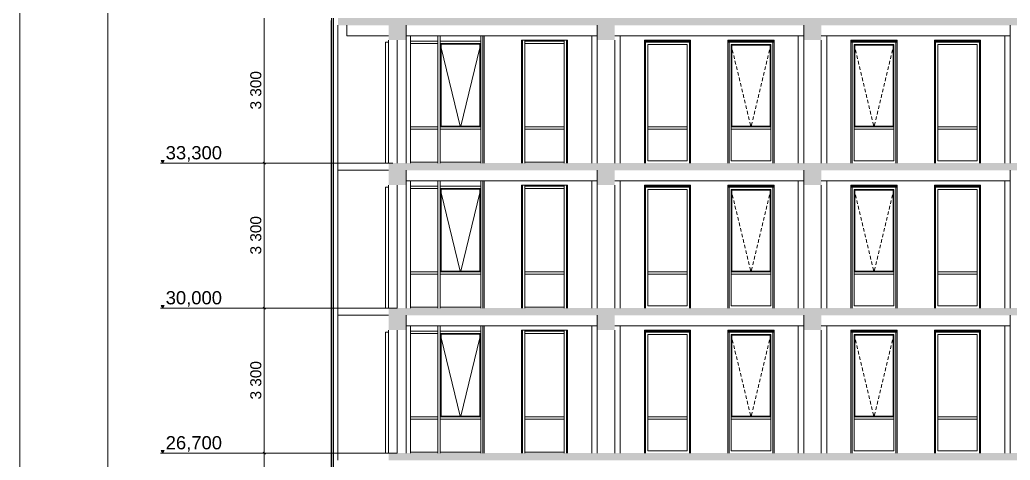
# Model space of a CAD drawing. Header units: millimetres. Extents: x 1499747 to 4230374, y -28481 to 441852.
# Drawn here: x 2338203 to 2360744, y 6755 to 16778 of the extents above; entities that cross this region are included whole.
import ezdxf
from ezdxf.xclip import XClip

# ---------------------------------------------------------------- set-up
doc = ezdxf.new("R2010")
doc.units = ezdxf.units.MM
doc.header["$MEASUREMENT"] = 0
doc.header["$XCLIPFRAME"] = 0
for name, color, linetype, lineweight in [('1 Разрез_23_0_Ном._пера__7_Ном._пера__7', 7, 'Continuous', 18), ('1 Разрез_23_Витражные окна_Ном._пера__1_Ном._пера__7', 7, 'Continuous', 18), ('1 Разрез_23_Витражные окна_Ном._пера__3_Ном._пера__30', 30, 'Continuous', 18), ('1 Разрез_23_Витражные окна_Ном._пера__92_Ном._пера__233', 233, 'Continuous', 18), ('1 Разрез_23_Выступы_Ном._пера__1_Ном._пера__7', 7, 'Continuous', 18), ('1 Разрез_23_Конструктив - Балки_Ном._пера__10_Ном._пера__134', 134, 'Continuous', 18), ('1 Разрез_23_Конструктив - Балки_Ном._пера__7', 7, 'Continuous', 18), ('1 Разрез_23_Конструктив - Колонны_Ном._пера__8_Ном._пера__12', 12, 'Continuous', 18), ('1 Разрез_23_Конструктив - Перекрытия_Ном._пера__1_Ном._пера__7', 7, 'Continuous', 18), ('1 Разрез_23_Конструктив - Перекрытия_Ном._пера__7', 7, 'Continuous', 18), ('1 Разрез_23_Конструктив - Стены Ненесущие Газоблок_Ном._пера__87_Ном._пера__251', 251, 'Continuous', 18), ('1 Разрез_23_Окна Archicad_Ном._пера__87_Ном._пера__251', 251, 'Continuous', 18), ('1 Разрез_23_Размер - ГКЛ перегородки_Ном._пера__1_Ном._пера__7', 7, 'Continuous', 18), ('1 Разрез_23_Размер - Общий_Ном._пера__1_Ном._пера__7', 7, 'Continuous', 18)]:
    doc.layers.add(name, color=color, linetype=linetype, lineweight=lineweight)
doc.layers.add('Чертеж и Рисунок', color=7, linetype='Continuous')
doc.styles.add('СГЕНЕРИР_СТИЛЬ_2', font='arial.ttf')

# ---------------------------------------------------------------- blocks, each defined once
blk = doc.blocks.new('Чертеж_1_23', base_point=(1274000, 29700))
at = {"layer": '1 Разрез_23_Конструктив - Балки_Ном._пера__7', "linetype": 'Continuous'}
for points in [[(1240792, 44330), (1240392, 44330), (1240392, 43990), (1240792, 43990)], [(1245142, 44330), (1245142, 43990), (1245542, 43990), (1245542, 44330)], [(1249842, 44330), (1249842, 43990), (1250242, 43990), (1250242, 44330)], [(1240792, 41030), (1240392, 41030), (1240392, 40690), (1240792, 40690)], [(1245142, 41030), (1245142, 40690), (1245542, 40690), (1245542, 41030)], [(1249842, 41030), (1249842, 40690), (1250242, 40690), (1250242, 41030)], [(1240792, 37730), (1240392, 37730), (1240392, 37390), (1240792, 37390)], [(1245142, 37730), (1245142, 37390), (1245542, 37390), (1245542, 37730)], [(1249842, 37730), (1249842, 37390), (1250242, 37390), (1250242, 37730)]]:
    blk.add_hatch(color=256, dxfattribs=at).paths.add_polyline_path(points)
at = {"layer": '1 Разрез_23_Конструктив - Перекрытия_Ном._пера__7', "linetype": 'Continuous'}
for points in [[(1256659, 44490), (1239242, 44490), (1239242, 44330), (1256659, 44330)], [(1256659, 41190), (1240392, 41190), (1240392, 41030), (1256659, 41030)], [(1240392, 37890), (1240392, 37730), (1256659, 37730), (1256659, 37890)], [(1240392, 34590), (1240392, 34430), (1256659, 34430), (1256659, 34590)]]:
    blk.add_hatch(color=256, dxfattribs=at).paths.add_polyline_path(points)
at = {"layer": '1 Разрез_23_Размер - ГКЛ перегородки_Ном._пера__1_Ном._пера__7', "linetype": 'Continuous'}
for points in [[(1235253, 41190), (1235289, 41252), (1235217, 41252)], [(1235253, 37890), (1235289, 37952), (1235217, 37952)], [(1235253, 34590), (1235289, 34652), (1235217, 34652)]]:
    blk.add_hatch(color=256, dxfattribs=at).paths.add_polyline_path(points)
at = {"layer": '1 Разрез_23_0_Ном._пера__7_Ном._пера__7', "linetype": 'Continuous', "flags": 128}
blk.add_lwpolyline([(1232000, 59668), (1232000, 268)], dxfattribs=at)
blk.add_lwpolyline([(1234000, 59168), (1234000, 768), (1315500, 768), (1315500, 59168)], close=True, dxfattribs=at)
at = {"layer": '1 Разрез_23_Витражные окна_Ном._пера__1_Ном._пера__7', "linetype": 'Continuous'}
for p, q in [((1239083, 43940), (1239083, 44440)), ((1239090, 44440), (1239083, 44440)), ((1239090, 43940), (1239090, 44440)), ((1239092, 44440), (1239090, 44440)), ((1239092, 44490), (1239092, 43940)), ((1239102, 44490), (1239102, 43940)), ((1239139, 44490), (1239139, 43940)), ((1239142, 44490), (1239142, 43940)), ((1240892, 43965), (1241033, 43965)), ((1241033, 43965), (1241517, 43965)), ((1241517, 43965), (1241517, 44090)), ((1241517, 43940), (1241517, 43965)), ((1241567, 43965), (1241567, 44090)), ((1241567, 43965), (1242492, 43965)), ((1241567, 43940), (1241567, 43965)), ((1242492, 43965), (1242492, 44090)), ((1242492, 43965), (1242492, 43915)), ((1242542, 43940), (1242542, 44090)), ((1243442, 43940), (1243442, 43990)), ((1243492, 43965), (1243492, 43990)), ((1243492, 43940), (1243492, 43965)), ((1243492, 43965), (1244392, 43965)), ((1244392, 43965), (1244392, 43990)), ((1244392, 43940), (1244392, 43965)), ((1244442, 43940), (1244442, 43990)), ((1239083, 41990), (1239083, 43940)), ((1239090, 43940), (1239092, 43940)), ((1239090, 41990), (1239090, 43940)), ((1239092, 43940), (1239092, 41990)), ((1239102, 43940), (1239102, 41990)), ((1239139, 43940), (1239139, 41990)), ((1239139, 43940), (1239142, 43940)), ((1239142, 43940), (1239142, 41990)), ((1240392, 43940), (1240322, 43940)), ((1240322, 43590), (1240322, 43940)), ((1240392, 43590), (1240392, 43940)), ((1240892, 43915), (1241033, 43915)), ((1241033, 43915), (1241517, 43915)), ((1241517, 43940), (1241517, 43915)), ((1241517, 42015), (1241517, 43915)), ((1241567, 43915), (1241567, 43940)), ((1241567, 43915), (1242492, 43915)), ((1241567, 42015), (1241567, 43915)), ((1241587, 42035), (1241587, 43895)), ((1241587, 43895), (1242472, 43895)), ((1242472, 43895), (1242472, 42035)), ((1242492, 42015), (1242492, 43915)), ((1242542, 41990), (1242542, 43940)), ((1243442, 43390), (1243442, 43940)), ((1243492, 43915), (1243492, 43940)), ((1243492, 43390), (1243492, 43915)), ((1243492, 43915), (1244392, 43915)), ((1244392, 43915), (1244392, 43940)), ((1244392, 43390), (1244392, 43915)), ((1244442, 43390), (1244442, 43940)), ((1246242, 43590), (1246242, 43940)), ((1246742, 43940), (1246242, 43940)), ((1246292, 43590), (1246292, 43890)), ((1246742, 43890), (1246292, 43890)), ((1247242, 43940), (1246742, 43940)), ((1247192, 43890), (1246742, 43890)), ((1247192, 43590), (1247192, 43890)), ((1247242, 43590), (1247242, 43940)), ((1248142, 43590), (1248142, 43940)), ((1248642, 43940), (1248142, 43940)), ((1248192, 43590), (1248192, 43890)), ((1248642, 43890), (1248192, 43890)), ((1248207, 43875), (1249077, 43875)), ((1248207, 42030), (1248207, 43875)), ((1249142, 43940), (1248642, 43940)), ((1249092, 43890), (1248642, 43890)), ((1249077, 43875), (1249077, 42030)), ((1249092, 43590), (1249092, 43890)), ((1249142, 43590), (1249142, 43940)), ((1250942, 43590), (1250942, 43940)), ((1251442, 43940), (1250942, 43940)), ((1250992, 43590), (1250992, 43890)), ((1251442, 43890), (1250992, 43890)), ((1251007, 43875), (1251877, 43875)), ((1251007, 42030), (1251007, 43875)), ((1251942, 43940), (1251442, 43940)), ((1251892, 43890), (1251442, 43890)), ((1251877, 43875), (1251877, 42030)), ((1251892, 43590), (1251892, 43890)), ((1251942, 43590), (1251942, 43940)), ((1252841, 43590), (1252841, 43940)), ((1253341, 43940), (1252841, 43940)), ((1252891, 43590), (1252891, 43890)), ((1253341, 43890), (1252891, 43890)), ((1253841, 43940), (1253341, 43940)), ((1253791, 43890), (1253341, 43890)), ((1253791, 43590), (1253791, 43890)), ((1253841, 43590), (1253841, 43940)), ((1240322, 42190), (1240322, 43590)), ((1240392, 42190), (1240392, 43590)), ((1246242, 42190), (1246242, 43590)), ((1246292, 42190), (1246292, 43590)), ((1247192, 42190), (1247192, 43590)), ((1247242, 42190), (1247242, 43590)), ((1248142, 42190), (1248142, 43590)), ((1248192, 42190), (1248192, 43590)), ((1249092, 42190), (1249092, 43590)), ((1249142, 42190), (1249142, 43590)), ((1250942, 42190), (1250942, 43590)), ((1250992, 42190), (1250992, 43590)), ((1251892, 42190), (1251892, 43590)), ((1251942, 42190), (1251942, 43590)), ((1252841, 42190), (1252841, 43590)), ((1252891, 42190), (1252891, 43590)), ((1253791, 42190), (1253791, 43590)), ((1253841, 42190), (1253841, 43590)), ((1243442, 41990), (1243442, 43390)), ((1243492, 42015), (1243492, 43390)), ((1244392, 42015), (1244392, 43390)), ((1244442, 41990), (1244442, 43390)), ((1240322, 41990), (1240322, 42190)), ((1240392, 41990), (1240392, 42190)), ((1246242, 41990), (1246242, 42190)), ((1246292, 42015), (1246292, 42190)), ((1247192, 41990), (1247192, 42190)), ((1247242, 41990), (1247242, 42190)), ((1248142, 41990), (1248142, 42190)), ((1248192, 42015), (1248192, 42190)), ((1249092, 41990), (1249092, 42190)), ((1249142, 41990), (1249142, 42190)), ((1250942, 41990), (1250942, 42190)), ((1250992, 42015), (1250992, 42190)), ((1251892, 41990), (1251892, 42190)), ((1251942, 41990), (1251942, 42190)), ((1252841, 41990), (1252841, 42190)), ((1252891, 42015), (1252891, 42190)), ((1253791, 41990), (1253791, 42190)), ((1253841, 41990), (1253841, 42190)), ((1239083, 41190), (1239083, 41990)), ((1239090, 41990), (1239092, 41990)), ((1239090, 41190), (1239090, 41990)), ((1239092, 41990), (1239092, 41190)), ((1239102, 41990), (1239102, 41190)), ((1239139, 41990), (1239139, 41190)), ((1239139, 41990), (1239142, 41990)), ((1239142, 41990), (1239142, 41190)), ((1240322, 41190), (1240322, 41990)), ((1240392, 41190), (1240392, 41990)), ((1240892, 42015), (1241033, 42015)), ((1240892, 41965), (1241033, 41965)), ((1241033, 42015), (1241517, 42015)), ((1241033, 41965), (1241517, 41965)), ((1241517, 41990), (1241517, 42015)), ((1241517, 41990), (1241517, 41965)), ((1241517, 41215), (1241517, 41965)), ((1241567, 42015), (1242492, 42015)), ((1241567, 41990), (1241567, 42015)), ((1241567, 41965), (1241567, 41990)), ((1241567, 41965), (1242492, 41965)), ((1241567, 41215), (1241567, 41965)), ((1242472, 42035), (1241587, 42035)), ((1242492, 42015), (1242492, 41965)), ((1242492, 41215), (1242492, 41965)), ((1242542, 41190), (1242542, 41990)), ((1243442, 41190), (1243442, 41990)), ((1243492, 42015), (1244392, 42015)), ((1243492, 41990), (1243492, 42015)), ((1243492, 41965), (1243492, 41990)), ((1243492, 41965), (1244392, 41965)), ((1243492, 41215), (1243492, 41965)), ((1244392, 41990), (1244392, 42015)), ((1244392, 41965), (1244392, 41990)), ((1244392, 41215), (1244392, 41965)), ((1244442, 41190), (1244442, 41990)), ((1246242, 41190), (1246242, 41990)), ((1246292, 42015), (1246742, 42015)), ((1246292, 41990), (1246292, 42015)), ((1246292, 41965), (1246292, 41990)), ((1246292, 41965), (1246742, 41965)), ((1246292, 41240), (1246292, 41965)), ((1246742, 42015), (1247192, 42015)), ((1246742, 41965), (1247192, 41965)), ((1247192, 41240), (1247192, 41990)), ((1247242, 41190), (1247242, 41990)), ((1248142, 41190), (1248142, 41990)), ((1248192, 42015), (1248642, 42015)), ((1248192, 41990), (1248192, 42015)), ((1248192, 41965), (1248192, 41990)), ((1248192, 41965), (1248642, 41965)), ((1248192, 41240), (1248192, 41965)), ((1249077, 42030), (1248207, 42030)), ((1248642, 42015), (1249092, 42015)), ((1248642, 41965), (1249092, 41965)), ((1249092, 41240), (1249092, 41990)), ((1249142, 41190), (1249142, 41990)), ((1250942, 41190), (1250942, 41990)), ((1250992, 42015), (1251442, 42015)), ((1250992, 41990), (1250992, 42015)), ((1250992, 41965), (1250992, 41990)), ((1250992, 41965), (1251442, 41965)), ((1250992, 41240), (1250992, 41965)), ((1251877, 42030), (1251007, 42030)), ((1251442, 42015), (1251892, 42015)), ((1251442, 41965), (1251892, 41965)), ((1251892, 41240), (1251892, 41990)), ((1251942, 41190), (1251942, 41990)), ((1252841, 41190), (1252841, 41990)), ((1252891, 42015), (1253341, 42015)), ((1252891, 41990), (1252891, 42015)), ((1252891, 41965), (1252891, 41990)), ((1252891, 41965), (1253341, 41965)), ((1252891, 41240), (1252891, 41965)), ((1253341, 42015), (1253791, 42015)), ((1253341, 41965), (1253791, 41965)), ((1253791, 41240), (1253791, 41990)), ((1253841, 41190), (1253841, 41990)), ((1239083, 40640), (1239083, 41190)), ((1239090, 41190), (1239092, 41190)), ((1239090, 40640), (1239090, 41190)), ((1239092, 41190), (1239092, 40640)), ((1239102, 41190), (1239102, 40640)), ((1239139, 41190), (1239139, 40640)), ((1239139, 41190), (1239142, 41190)), ((1239142, 41190), (1239142, 40640)), ((1240322, 41190), (1240392, 41190)), ((1240892, 41215), (1241033, 41215)), ((1241033, 41215), (1241517, 41215)), ((1241517, 41190), (1241517, 41215)), ((1241567, 41215), (1242492, 41215)), ((1241567, 41190), (1241567, 41215)), ((1242492, 41215), (1242492, 41190)), ((1243492, 41215), (1244392, 41215)), ((1243492, 41190), (1243492, 41215)), ((1244392, 41190), (1244392, 41215)), ((1246292, 41240), (1246742, 41240)), ((1246742, 41240), (1247192, 41240)), ((1248192, 41240), (1248642, 41240)), ((1248642, 41240), (1249092, 41240)), ((1250992, 41240), (1251442, 41240)), ((1251442, 41240), (1251892, 41240)), ((1252891, 41240), (1253341, 41240)), ((1253341, 41240), (1253791, 41240)), ((1239083, 38690), (1239083, 40640)), ((1239090, 40640), (1239092, 40640)), ((1239090, 38690), (1239090, 40640)), ((1239092, 40640), (1239092, 38690)), ((1239102, 40640), (1239102, 38690)), ((1239139, 40640), (1239139, 38690)), ((1239139, 40640), (1239142, 40640)), ((1239142, 40640), (1239142, 38690)), ((1240392, 40640), (1240322, 40640)), ((1240322, 40290), (1240322, 40640)), ((1240392, 40290), (1240392, 40640)), ((1240892, 40665), (1241033, 40665)), ((1240892, 40615), (1241033, 40615)), ((1241033, 40665), (1241517, 40665)), ((1241033, 40615), (1241517, 40615)), ((1241517, 40665), (1241517, 40790)), ((1241517, 40640), (1241517, 40665)), ((1241517, 40640), (1241517, 40615)), ((1241517, 38715), (1241517, 40615)), ((1241567, 40665), (1241567, 40790)), ((1241567, 40665), (1242492, 40665)), ((1241567, 40640), (1241567, 40665)), ((1241567, 40615), (1241567, 40640)), ((1241567, 40615), (1242492, 40615)), ((1241567, 38715), (1241567, 40615)), ((1241587, 38735), (1241587, 40595)), ((1241587, 40595), (1242472, 40595)), ((1242472, 40595), (1242472, 38735)), ((1242492, 40665), (1242492, 40790)), ((1242492, 40665), (1242492, 40615)), ((1242492, 38715), (1242492, 40615)), ((1242542, 40640), (1242542, 40790)), ((1242542, 38690), (1242542, 40640)), ((1243442, 40640), (1243442, 40690)), ((1243442, 38790), (1243442, 40640)), ((1243492, 40665), (1243492, 40690)), ((1243492, 40640), (1243492, 40665)), ((1243492, 40665), (1244392, 40665)), ((1243492, 40615), (1243492, 40640)), ((1243492, 38790), (1243492, 40615)), ((1243492, 40615), (1244392, 40615)), ((1244392, 40665), (1244392, 40690)), ((1244392, 40640), (1244392, 40665)), ((1244392, 40615), (1244392, 40640)), ((1244392, 38790), (1244392, 40615)), ((1244442, 40640), (1244442, 40690)), ((1244442, 38790), (1244442, 40640)), ((1246242, 40290), (1246242, 40640)), ((1246742, 40640), (1246242, 40640)), ((1246292, 40290), (1246292, 40590)), ((1246742, 40590), (1246292, 40590)), ((1247242, 40640), (1246742, 40640)), ((1247192, 40590), (1246742, 40590)), ((1247192, 40290), (1247192, 40590)), ((1247242, 40290), (1247242, 40640)), ((1248142, 40290), (1248142, 40640)), ((1248642, 40640), (1248142, 40640)), ((1248192, 40290), (1248192, 40590)), ((1248642, 40590), (1248192, 40590)), ((1249142, 40640), (1248642, 40640)), ((1249092, 40590), (1248642, 40590)), ((1249092, 40290), (1249092, 40590)), ((1249142, 40290), (1249142, 40640)), ((1250942, 40290), (1250942, 40640)), ((1251442, 40640), (1250942, 40640)), ((1250992, 40290), (1250992, 40590)), ((1251442, 40590), (1250992, 40590)), ((1251942, 40640), (1251442, 40640)), ((1251892, 40590), (1251442, 40590)), ((1251892, 40290), (1251892, 40590)), ((1251942, 40290), (1251942, 40640)), ((1252841, 40290), (1252841, 40640)), ((1253341, 40640), (1252841, 40640)), ((1252891, 40290), (1252891, 40590)), ((1253341, 40590), (1252891, 40590)), ((1253841, 40640), (1253341, 40640)), ((1253791, 40590), (1253341, 40590)), ((1253791, 40290), (1253791, 40590)), ((1253841, 40290), (1253841, 40640)), ((1248207, 40575), (1249077, 40575)), ((1248207, 38730), (1248207, 40575)), ((1249077, 40575), (1249077, 38730)), ((1251007, 40575), (1251877, 40575)), ((1251007, 38730), (1251007, 40575)), ((1251877, 40575), (1251877, 38730)), ((1240322, 38890), (1240322, 40290)), ((1240392, 38890), (1240392, 40290)), ((1246242, 38890), (1246242, 40290)), ((1246292, 38890), (1246292, 40290)), ((1247192, 38890), (1247192, 40290)), ((1247242, 38890), (1247242, 40290)), ((1248142, 38890), (1248142, 40290)), ((1248192, 38890), (1248192, 40290)), ((1249092, 38890), (1249092, 40290)), ((1249142, 38890), (1249142, 40290)), ((1250942, 38890), (1250942, 40290)), ((1250992, 38890), (1250992, 40290)), ((1251892, 38890), (1251892, 40290)), ((1251942, 38890), (1251942, 40290)), ((1252841, 38890), (1252841, 40290)), ((1252891, 38890), (1252891, 40290)), ((1253791, 38890), (1253791, 40290)), ((1253841, 38890), (1253841, 40290)), ((1240322, 38690), (1240322, 38890)), ((1240392, 38690), (1240392, 38890)), ((1243442, 38690), (1243442, 38790)), ((1243492, 38715), (1243492, 38790)), ((1244392, 38715), (1244392, 38790)), ((1244442, 38690), (1244442, 38790)), ((1246242, 38690), (1246242, 38890)), ((1246292, 38715), (1246292, 38890)), ((1247192, 38690), (1247192, 38890)), ((1247242, 38690), (1247242, 38890)), ((1248142, 38690), (1248142, 38890)), ((1248192, 38715), (1248192, 38890)), ((1249092, 38690), (1249092, 38890)), ((1249142, 38690), (1249142, 38890)), ((1250942, 38690), (1250942, 38890)), ((1250992, 38715), (1250992, 38890)), ((1251892, 38690), (1251892, 38890)), ((1251942, 38690), (1251942, 38890)), ((1252841, 38690), (1252841, 38890)), ((1252891, 38715), (1252891, 38890)), ((1253791, 38690), (1253791, 38890)), ((1253841, 38690), (1253841, 38890)), ((1239083, 37890), (1239083, 38690)), ((1239090, 38690), (1239092, 38690)), ((1239090, 37890), (1239090, 38690)), ((1239092, 38690), (1239092, 37890)), ((1239102, 38690), (1239102, 37890)), ((1239139, 38690), (1239139, 37890)), ((1239139, 38690), (1239142, 38690)), ((1239142, 38690), (1239142, 37890)), ((1240322, 37890), (1240322, 38690)), ((1240392, 37890), (1240392, 38690)), ((1240892, 38715), (1241033, 38715)), ((1240892, 38665), (1241033, 38665)), ((1241033, 38715), (1241517, 38715)), ((1241033, 38665), (1241517, 38665)), ((1241517, 38690), (1241517, 38715)), ((1241517, 38690), (1241517, 38665)), ((1241517, 37915), (1241517, 38665)), ((1241567, 38715), (1242492, 38715)), ((1241567, 38690), (1241567, 38715)), ((1241567, 38665), (1241567, 38690)), ((1241567, 38665), (1242492, 38665)), ((1241567, 37915), (1241567, 38665)), ((1242472, 38735), (1241587, 38735)), ((1242492, 38715), (1242492, 38665)), ((1242492, 37915), (1242492, 38665)), ((1242542, 37890), (1242542, 38690)), ((1243442, 37890), (1243442, 38690)), ((1243492, 38715), (1244392, 38715)), ((1243492, 38690), (1243492, 38715)), ((1243492, 38665), (1243492, 38690)), ((1243492, 38665), (1244392, 38665)), ((1243492, 37915), (1243492, 38665)), ((1244392, 38690), (1244392, 38715)), ((1244392, 38665), (1244392, 38690)), ((1244392, 37915), (1244392, 38665)), ((1244442, 37890), (1244442, 38690)), ((1246242, 37890), (1246242, 38690)), ((1246292, 38715), (1246742, 38715)), ((1246292, 38690), (1246292, 38715)), ((1246292, 38665), (1246292, 38690)), ((1246292, 38665), (1246742, 38665)), ((1246292, 37940), (1246292, 38665)), ((1246742, 38715), (1247192, 38715)), ((1246742, 38665), (1247192, 38665)), ((1247192, 37940), (1247192, 38690)), ((1247242, 37890), (1247242, 38690)), ((1248142, 37890), (1248142, 38690)), ((1248192, 38715), (1248642, 38715)), ((1248192, 38690), (1248192, 38715)), ((1248192, 38665), (1248192, 38690)), ((1248192, 38665), (1248642, 38665)), ((1248192, 37940), (1248192, 38665)), ((1249077, 38730), (1248207, 38730)), ((1248642, 38715), (1249092, 38715)), ((1248642, 38665), (1249092, 38665)), ((1249092, 37940), (1249092, 38690)), ((1249142, 37890), (1249142, 38690)), ((1250942, 37890), (1250942, 38690)), ((1250992, 38715), (1251442, 38715)), ((1250992, 38690), (1250992, 38715)), ((1250992, 38665), (1250992, 38690)), ((1250992, 38665), (1251442, 38665)), ((1250992, 37940), (1250992, 38665)), ((1251877, 38730), (1251007, 38730)), ((1251442, 38715), (1251892, 38715)), ((1251442, 38665), (1251892, 38665)), ((1251892, 37940), (1251892, 38690)), ((1251942, 37890), (1251942, 38690)), ((1252841, 37890), (1252841, 38690)), ((1252891, 38715), (1253341, 38715)), ((1252891, 38690), (1252891, 38715)), ((1252891, 38665), (1252891, 38690)), ((1252891, 38665), (1253341, 38665)), ((1252891, 37940), (1252891, 38665)), ((1253341, 38715), (1253791, 38715)), ((1253341, 38665), (1253791, 38665)), ((1253791, 37940), (1253791, 38690)), ((1253841, 37890), (1253841, 38690)), ((1239083, 37340), (1239083, 37890)), ((1239090, 37890), (1239092, 37890)), ((1239090, 37340), (1239090, 37890)), ((1239092, 37890), (1239092, 37340)), ((1239102, 37890), (1239102, 37340)), ((1239139, 37890), (1239139, 37340)), ((1239139, 37890), (1239142, 37890)), ((1239142, 37890), (1239142, 37340)), ((1240322, 37890), (1240392, 37890)), ((1240892, 37915), (1241033, 37915)), ((1241033, 37915), (1241517, 37915)), ((1241517, 37890), (1241517, 37915)), ((1241567, 37915), (1242492, 37915)), ((1241567, 37890), (1241567, 37915)), ((1242492, 37915), (1242492, 37890)), ((1243492, 37915), (1244392, 37915)), ((1243492, 37890), (1243492, 37915)), ((1244392, 37890), (1244392, 37915)), ((1246292, 37940), (1246742, 37940)), ((1246742, 37940), (1247192, 37940)), ((1248192, 37940), (1248642, 37940)), ((1248642, 37940), (1249092, 37940)), ((1250992, 37940), (1251442, 37940)), ((1251442, 37940), (1251892, 37940)), ((1252891, 37940), (1253341, 37940)), ((1253341, 37940), (1253791, 37940)), ((1241517, 37365), (1241517, 37490)), ((1241567, 37365), (1241567, 37490)), ((1242492, 37365), (1242492, 37490)), ((1242542, 37340), (1242542, 37490)), ((1239083, 35390), (1239083, 37340)), ((1239090, 37340), (1239092, 37340)), ((1239090, 35390), (1239090, 37340)), ((1239092, 37340), (1239092, 35390)), ((1239102, 37340), (1239102, 35390)), ((1239139, 37340), (1239139, 35390)), ((1239139, 37340), (1239142, 37340)), ((1239142, 37340), (1239142, 35390)), ((1240392, 37340), (1240322, 37340)), ((1240322, 36990), (1240322, 37340)), ((1240392, 36990), (1240392, 37340)), ((1240892, 37365), (1241033, 37365)), ((1240892, 37315), (1241033, 37315)), ((1241033, 37365), (1241517, 37365)), ((1241033, 37315), (1241517, 37315)), ((1241517, 37340), (1241517, 37365)), ((1241517, 37340), (1241517, 37315)), ((1241517, 35415), (1241517, 37315)), ((1241567, 37365), (1242492, 37365)), ((1241567, 37340), (1241567, 37365)), ((1241567, 37315), (1241567, 37340)), ((1241567, 37315), (1242492, 37315)), ((1241567, 35415), (1241567, 37315)), ((1241587, 35435), (1241587, 37295)), ((1241587, 37295), (1242472, 37295)), ((1242472, 37295), (1242472, 35435)), ((1242492, 37365), (1242492, 37315)), ((1242492, 35415), (1242492, 37315)), ((1242542, 35390), (1242542, 37340)), ((1243442, 37340), (1243442, 37390)), ((1243442, 36490), (1243442, 37340)), ((1243492, 37365), (1243492, 37390)), ((1243492, 37340), (1243492, 37365)), ((1243492, 37365), (1244392, 37365)), ((1243492, 37315), (1243492, 37340)), ((1243492, 36490), (1243492, 37315)), ((1243492, 37315), (1244392, 37315)), ((1244392, 37365), (1244392, 37390)), ((1244392, 37340), (1244392, 37365)), ((1244392, 37315), (1244392, 37340)), ((1244392, 36490), (1244392, 37315)), ((1244442, 37340), (1244442, 37390)), ((1244442, 36490), (1244442, 37340)), ((1246242, 36990), (1246242, 37340)), ((1246742, 37340), (1246242, 37340)), ((1246292, 36990), (1246292, 37290)), ((1246742, 37290), (1246292, 37290)), ((1247242, 37340), (1246742, 37340)), ((1247192, 37290), (1246742, 37290)), ((1247192, 36990), (1247192, 37290)), ((1247242, 36990), (1247242, 37340)), ((1248142, 36990), (1248142, 37340)), ((1248642, 37340), (1248142, 37340)), ((1248192, 36990), (1248192, 37290)), ((1248642, 37290), (1248192, 37290)), ((1248207, 37275), (1249077, 37275)), ((1248207, 35430), (1248207, 37275)), ((1249142, 37340), (1248642, 37340)), ((1249092, 37290), (1248642, 37290)), ((1249077, 37275), (1249077, 35430)), ((1249092, 36990), (1249092, 37290)), ((1249142, 36990), (1249142, 37340)), ((1250942, 36990), (1250942, 37340)), ((1251442, 37340), (1250942, 37340)), ((1250992, 36990), (1250992, 37290)), ((1251442, 37290), (1250992, 37290)), ((1251007, 37275), (1251877, 37275)), ((1251007, 35430), (1251007, 37275)), ((1251942, 37340), (1251442, 37340)), ((1251892, 37290), (1251442, 37290)), ((1251877, 37275), (1251877, 35430)), ((1251892, 36990), (1251892, 37290)), ((1251942, 36990), (1251942, 37340)), ((1252841, 36990), (1252841, 37340)), ((1253341, 37340), (1252841, 37340)), ((1252891, 36990), (1252891, 37290)), ((1253341, 37290), (1252891, 37290)), ((1253841, 37340), (1253341, 37340)), ((1253791, 37290), (1253341, 37290)), ((1253791, 36990), (1253791, 37290)), ((1253841, 36990), (1253841, 37340)), ((1240322, 35590), (1240322, 36990)), ((1240392, 35590), (1240392, 36990)), ((1246242, 35590), (1246242, 36990)), ((1246292, 35590), (1246292, 36990)), ((1247192, 35590), (1247192, 36990)), ((1247242, 35590), (1247242, 36990)), ((1248142, 35590), (1248142, 36990)), ((1248192, 35590), (1248192, 36990)), ((1249092, 35590), (1249092, 36990)), ((1249142, 35590), (1249142, 36990)), ((1250942, 35590), (1250942, 36990)), ((1250992, 35590), (1250992, 36990)), ((1251892, 35590), (1251892, 36990)), ((1251942, 35590), (1251942, 36990)), ((1252841, 35590), (1252841, 36990)), ((1252891, 35590), (1252891, 36990)), ((1253791, 35590), (1253791, 36990)), ((1253841, 35590), (1253841, 36990)), ((1243442, 35390), (1243442, 36490)), ((1243492, 35415), (1243492, 36490)), ((1244392, 35415), (1244392, 36490)), ((1244442, 35390), (1244442, 36490)), ((1240322, 35390), (1240322, 35590)), ((1240392, 35390), (1240392, 35590)), ((1240892, 35415), (1241033, 35415)), ((1241033, 35415), (1241517, 35415)), ((1241517, 35390), (1241517, 35415)), ((1241567, 35415), (1242492, 35415)), ((1241567, 35390), (1241567, 35415)), ((1242472, 35435), (1241587, 35435)), ((1242492, 35415), (1242492, 35365)), ((1243492, 35415), (1244392, 35415)), ((1243492, 35390), (1243492, 35415)), ((1244392, 35390), (1244392, 35415)), ((1246242, 35390), (1246242, 35590)), ((1246292, 35415), (1246292, 35590)), ((1246292, 35415), (1246742, 35415)), ((1246292, 35390), (1246292, 35415)), ((1246742, 35415), (1247192, 35415)), ((1247192, 35390), (1247192, 35590)), ((1247242, 35390), (1247242, 35590)), ((1248142, 35390), (1248142, 35590)), ((1248192, 35415), (1248192, 35590)), ((1248192, 35415), (1248642, 35415)), ((1248192, 35390), (1248192, 35415)), ((1249077, 35430), (1248207, 35430)), ((1248642, 35415), (1249092, 35415)), ((1249092, 35390), (1249092, 35590)), ((1249142, 35390), (1249142, 35590)), ((1250942, 35390), (1250942, 35590)), ((1250992, 35415), (1250992, 35590)), ((1250992, 35415), (1251442, 35415)), ((1250992, 35390), (1250992, 35415)), ((1251877, 35430), (1251007, 35430)), ((1251442, 35415), (1251892, 35415)), ((1251892, 35390), (1251892, 35590)), ((1251942, 35390), (1251942, 35590)), ((1252841, 35390), (1252841, 35590)), ((1252891, 35415), (1252891, 35590)), ((1252891, 35415), (1253341, 35415)), ((1252891, 35390), (1252891, 35415)), ((1253341, 35415), (1253791, 35415)), ((1253791, 35390), (1253791, 35590)), ((1253841, 35390), (1253841, 35590)), ((1239083, 34590), (1239083, 35390)), ((1239090, 35390), (1239092, 35390)), ((1239090, 34590), (1239090, 35390)), ((1239092, 35390), (1239092, 34590)), ((1239102, 35390), (1239102, 34590)), ((1239139, 35390), (1239139, 34590)), ((1239139, 35390), (1239142, 35390)), ((1239142, 35390), (1239142, 34590)), ((1240322, 34590), (1240322, 35390)), ((1240392, 34590), (1240392, 35390)), ((1240892, 35365), (1241033, 35365)), ((1241033, 35365), (1241517, 35365)), ((1241517, 35390), (1241517, 35365)), ((1241517, 34615), (1241517, 35365)), ((1241567, 35365), (1241567, 35390)), ((1241567, 35365), (1242492, 35365)), ((1241567, 34615), (1241567, 35365)), ((1242492, 34615), (1242492, 35365)), ((1242542, 34590), (1242542, 35390)), ((1243442, 34590), (1243442, 35390)), ((1243492, 35365), (1243492, 35390)), ((1243492, 35365), (1244392, 35365)), ((1243492, 34615), (1243492, 35365)), ((1244392, 35365), (1244392, 35390)), ((1244392, 34615), (1244392, 35365)), ((1244442, 34590), (1244442, 35390)), ((1246242, 34590), (1246242, 35390)), ((1246292, 35365), (1246292, 35390)), ((1246292, 35365), (1246742, 35365)), ((1246292, 34640), (1246292, 35365)), ((1246742, 35365), (1247192, 35365)), ((1247192, 34640), (1247192, 35390)), ((1247242, 34590), (1247242, 35390)), ((1248142, 34590), (1248142, 35390)), ((1248192, 35365), (1248192, 35390)), ((1248192, 35365), (1248642, 35365)), ((1248192, 34640), (1248192, 35365)), ((1248642, 35365), (1249092, 35365)), ((1249092, 34640), (1249092, 35390)), ((1249142, 34590), (1249142, 35390)), ((1250942, 34590), (1250942, 35390)), ((1250992, 35365), (1250992, 35390)), ((1250992, 35365), (1251442, 35365)), ((1250992, 34640), (1250992, 35365)), ((1251442, 35365), (1251892, 35365)), ((1251892, 34640), (1251892, 35390)), ((1251942, 34590), (1251942, 35390)), ((1252841, 34590), (1252841, 35390)), ((1252891, 35365), (1252891, 35390)), ((1252891, 35365), (1253341, 35365)), ((1252891, 34640), (1252891, 35365)), ((1253341, 35365), (1253791, 35365)), ((1253791, 34640), (1253791, 35390)), ((1253841, 34590), (1253841, 35390)), ((1239083, 34040), (1239083, 34590)), ((1239090, 34590), (1239092, 34590)), ((1239090, 34040), (1239090, 34590)), ((1239092, 34590), (1239092, 34040)), ((1239102, 34590), (1239102, 34040)), ((1239139, 34590), (1239139, 34040)), ((1239139, 34590), (1239142, 34590)), ((1239142, 34590), (1239142, 34040)), ((1240322, 34590), (1240392, 34590)), ((1240892, 34615), (1241033, 34615)), ((1241033, 34615), (1241517, 34615)), ((1241517, 34590), (1241517, 34615)), ((1241567, 34615), (1242492, 34615)), ((1241567, 34590), (1241567, 34615)), ((1242492, 34615), (1242492, 34590)), ((1243492, 34615), (1244392, 34615)), ((1243492, 34590), (1243492, 34615)), ((1244392, 34590), (1244392, 34615)), ((1246292, 34640), (1246742, 34640)), ((1246742, 34640), (1247192, 34640)), ((1248192, 34640), (1248642, 34640)), ((1248642, 34640), (1249092, 34640)), ((1250992, 34640), (1251442, 34640)), ((1251442, 34640), (1251892, 34640)), ((1252891, 34640), (1253341, 34640)), ((1253341, 34640), (1253791, 34640))]:
    blk.add_line(p, q, dxfattribs=at)
at = {"layer": '1 Разрез_23_Витражные окна_Ном._пера__3_Ном._пера__30', "linetype": 'Continuous'}
for p, q in [((1241587, 43818), (1242023, 42035)), ((1242472, 43818), (1242035, 42035)), ((1241587, 40518), (1242023, 38735)), ((1242472, 40518), (1242035, 38735)), ((1241587, 37218), (1242023, 35435)), ((1242472, 37218), (1242035, 35435))]:
    blk.add_line(p, q, dxfattribs=at)
at = {"layer": '1 Разрез_23_Витражные окна_Ном._пера__92_Ном._пера__233', "linetype": 'Continuous'}
for p, q in [((1248192, 43874), (1248205, 43817)), ((1248217, 43768), (1248236, 43691)), ((1249066, 43768), (1249047, 43691)), ((1249092, 43874), (1249078, 43817)), ((1250992, 43874), (1251006, 43817)), ((1251017, 43768), (1251036, 43691)), ((1251866, 43768), (1251848, 43691)), ((1251892, 43874), (1251878, 43817)), ((1248248, 43642), (1248266, 43564)), ((1248278, 43516), (1248297, 43438)), ((1249005, 43516), (1248986, 43438)), ((1249036, 43642), (1249017, 43564)), ((1251048, 43642), (1251067, 43564)), ((1251078, 43516), (1251097, 43438)), ((1251805, 43516), (1251787, 43438)), ((1251836, 43642), (1251817, 43564)), ((1248309, 43389), (1248327, 43311)), ((1248975, 43389), (1248956, 43311)), ((1251109, 43389), (1251128, 43311)), ((1251775, 43389), (1251756, 43311)), ((1248339, 43263), (1248358, 43185)), ((1248370, 43136), (1248388, 43059)), ((1248914, 43136), (1248895, 43059)), ((1248944, 43263), (1248925, 43185)), ((1251139, 43263), (1251158, 43185)), ((1251170, 43136), (1251189, 43059)), ((1251714, 43136), (1251695, 43059)), ((1251744, 43263), (1251726, 43185)), ((1248400, 43010), (1248419, 42932)), ((1248431, 42884), (1248449, 42806)), ((1248853, 42884), (1248834, 42806)), ((1248883, 43010), (1248864, 42932)), ((1251200, 43010), (1251219, 42932)), ((1251231, 42884), (1251250, 42806)), ((1251653, 42884), (1251634, 42806)), ((1251683, 43010), (1251665, 42932)), ((1248461, 42757), (1248480, 42680)), ((1248492, 42631), (1248510, 42553)), ((1248792, 42631), (1248773, 42553)), ((1248822, 42757), (1248803, 42680)), ((1251261, 42757), (1251280, 42680)), ((1251292, 42631), (1251311, 42553)), ((1251592, 42631), (1251573, 42553)), ((1251622, 42757), (1251604, 42680)), ((1248522, 42505), (1248541, 42427)), ((1248761, 42505), (1248742, 42427)), ((1251322, 42505), (1251341, 42427)), ((1251561, 42505), (1251542, 42427)), ((1248553, 42378), (1248571, 42300)), ((1248583, 42252), (1248602, 42174)), ((1248700, 42252), (1248681, 42174)), ((1248731, 42378), (1248712, 42300)), ((1251353, 42378), (1251372, 42300)), ((1251383, 42252), (1251402, 42174)), ((1251500, 42252), (1251481, 42174)), ((1251531, 42378), (1251512, 42300)), ((1248614, 42125), (1248623, 42087)), ((1248623, 42087), (1248637, 42030)), ((1248637, 42030), (1248640, 42015)), ((1248646, 42030), (1248643, 42015)), ((1248660, 42087), (1248646, 42030)), ((1248670, 42125), (1248660, 42087)), ((1251414, 42125), (1251423, 42087)), ((1251423, 42087), (1251437, 42030)), ((1251437, 42030), (1251441, 42015)), ((1251447, 42030), (1251443, 42015)), ((1251461, 42087), (1251447, 42030)), ((1251470, 42125), (1251461, 42087)), ((1248192, 40574), (1248205, 40517)), ((1248217, 40468), (1248236, 40391)), ((1249066, 40468), (1249047, 40391)), ((1249092, 40574), (1249078, 40517)), ((1250992, 40574), (1251006, 40517)), ((1251017, 40468), (1251036, 40391)), ((1251866, 40468), (1251848, 40391)), ((1251892, 40574), (1251878, 40517)), ((1248248, 40342), (1248266, 40264)), ((1248278, 40216), (1248297, 40138)), ((1249005, 40216), (1248986, 40138)), ((1249036, 40342), (1249017, 40264)), ((1251048, 40342), (1251067, 40264)), ((1251078, 40216), (1251097, 40138)), ((1251805, 40216), (1251787, 40138)), ((1251836, 40342), (1251817, 40264)), ((1248309, 40089), (1248327, 40011)), ((1248339, 39963), (1248358, 39885)), ((1248944, 39963), (1248925, 39885)), ((1248975, 40089), (1248956, 40011)), ((1251109, 40089), (1251128, 40011)), ((1251139, 39963), (1251158, 39885)), ((1251744, 39963), (1251726, 39885)), ((1251775, 40089), (1251756, 40011)), ((1248370, 39836), (1248388, 39759)), ((1248400, 39710), (1248419, 39632)), ((1248883, 39710), (1248864, 39632)), ((1248914, 39836), (1248895, 39759)), ((1251170, 39836), (1251189, 39759)), ((1251200, 39710), (1251219, 39632)), ((1251683, 39710), (1251665, 39632)), ((1251714, 39836), (1251695, 39759)), ((1248431, 39584), (1248449, 39506)), ((1248461, 39457), (1248480, 39380)), ((1248822, 39457), (1248803, 39380)), ((1248853, 39584), (1248834, 39506)), ((1251231, 39584), (1251250, 39506)), ((1251261, 39457), (1251280, 39380)), ((1251622, 39457), (1251604, 39380)), ((1251653, 39584), (1251634, 39506)), ((1248492, 39331), (1248510, 39253)), ((1248792, 39331), (1248773, 39253)), ((1251292, 39331), (1251311, 39253)), ((1251592, 39331), (1251573, 39253)), ((1248522, 39205), (1248541, 39127)), ((1248553, 39078), (1248571, 39000)), ((1248731, 39078), (1248712, 39000)), ((1248761, 39205), (1248742, 39127)), ((1251322, 39205), (1251341, 39127)), ((1251353, 39078), (1251372, 39000)), ((1251531, 39078), (1251512, 39000)), ((1251561, 39205), (1251542, 39127)), ((1248583, 38952), (1248602, 38874)), ((1248614, 38825), (1248623, 38787)), ((1248623, 38787), (1248637, 38730)), ((1248660, 38787), (1248646, 38730)), ((1248670, 38825), (1248660, 38787)), ((1248700, 38952), (1248681, 38874)), ((1251383, 38952), (1251402, 38874)), ((1251414, 38825), (1251423, 38787)), ((1251423, 38787), (1251437, 38730)), ((1251461, 38787), (1251447, 38730)), ((1251470, 38825), (1251461, 38787)), ((1251500, 38952), (1251481, 38874)), ((1248637, 38730), (1248640, 38715)), ((1248646, 38730), (1248643, 38715)), ((1251437, 38730), (1251441, 38715)), ((1251447, 38730), (1251443, 38715)), ((1248192, 37274), (1248205, 37217)), ((1249092, 37274), (1249078, 37217)), ((1250992, 37274), (1251006, 37217)), ((1251892, 37274), (1251878, 37217)), ((1248217, 37168), (1248236, 37091)), ((1248248, 37042), (1248266, 36964)), ((1249036, 37042), (1249017, 36964)), ((1249066, 37168), (1249047, 37091)), ((1251017, 37168), (1251036, 37091)), ((1251048, 37042), (1251067, 36964)), ((1251836, 37042), (1251817, 36964)), ((1251866, 37168), (1251848, 37091)), ((1248278, 36916), (1248297, 36838)), ((1248309, 36789), (1248327, 36711)), ((1248975, 36789), (1248956, 36711)), ((1249005, 36916), (1248986, 36838)), ((1251078, 36916), (1251097, 36838)), ((1251109, 36789), (1251128, 36711)), ((1251775, 36789), (1251756, 36711)), ((1251805, 36916), (1251787, 36838)), ((1248339, 36663), (1248358, 36585)), ((1248370, 36536), (1248388, 36459)), ((1248914, 36536), (1248895, 36459)), ((1248944, 36663), (1248925, 36585)), ((1251139, 36663), (1251158, 36585)), ((1251170, 36536), (1251189, 36459)), ((1251714, 36536), (1251695, 36459)), ((1251744, 36663), (1251726, 36585)), ((1248400, 36410), (1248419, 36332)), ((1248883, 36410), (1248864, 36332)), ((1251200, 36410), (1251219, 36332)), ((1251683, 36410), (1251665, 36332)), ((1248431, 36284), (1248449, 36206)), ((1248461, 36157), (1248480, 36080)), ((1248822, 36157), (1248803, 36080)), ((1248853, 36284), (1248834, 36206)), ((1251231, 36284), (1251250, 36206)), ((1251261, 36157), (1251280, 36080)), ((1251622, 36157), (1251604, 36080)), ((1251653, 36284), (1251634, 36206)), ((1248492, 36031), (1248510, 35953)), ((1248522, 35905), (1248541, 35827)), ((1248761, 35905), (1248742, 35827)), ((1248792, 36031), (1248773, 35953)), ((1251292, 36031), (1251311, 35953)), ((1251322, 35905), (1251341, 35827)), ((1251561, 35905), (1251542, 35827)), ((1251592, 36031), (1251573, 35953)), ((1248553, 35778), (1248571, 35700)), ((1248583, 35652), (1248602, 35574)), ((1248700, 35652), (1248681, 35574)), ((1248731, 35778), (1248712, 35700)), ((1251353, 35778), (1251372, 35700)), ((1251383, 35652), (1251402, 35574)), ((1251500, 35652), (1251481, 35574)), ((1251531, 35778), (1251512, 35700)), ((1248614, 35525), (1248623, 35487)), ((1248623, 35487), (1248637, 35430)), ((1248637, 35430), (1248640, 35415)), ((1248646, 35430), (1248643, 35415)), ((1248660, 35487), (1248646, 35430)), ((1248670, 35525), (1248660, 35487)), ((1251414, 35525), (1251423, 35487)), ((1251423, 35487), (1251437, 35430)), ((1251437, 35430), (1251441, 35415)), ((1251447, 35430), (1251443, 35415)), ((1251461, 35487), (1251447, 35430)), ((1251470, 35525), (1251461, 35487))]:
    blk.add_line(p, q, dxfattribs=at)
at = {"layer": '1 Разрез_23_Выступы_Ном._пера__1_Ном._пера__7', "linetype": 'Continuous'}
for p, q in [((1247267, 43967), (1246217, 43967)), ((1249167, 43967), (1248117, 43967)), ((1251967, 43967), (1250917, 43967)), ((1253866, 43967), (1252816, 43967)), ((1246242, 43940), (1246217, 43940)), ((1247267, 43940), (1247242, 43940)), ((1248142, 43940), (1248117, 43940)), ((1249167, 43940), (1249142, 43940)), ((1250942, 43940), (1250917, 43940)), ((1251967, 43940), (1251942, 43940)), ((1252841, 43940), (1252816, 43940)), ((1253866, 43940), (1253841, 43940)), ((1247267, 40667), (1246217, 40667)), ((1246242, 40640), (1246217, 40640)), ((1247267, 40640), (1247242, 40640)), ((1249167, 40667), (1248117, 40667)), ((1248142, 40640), (1248117, 40640)), ((1249167, 40640), (1249142, 40640)), ((1251967, 40667), (1250917, 40667)), ((1250942, 40640), (1250917, 40640)), ((1251967, 40640), (1251942, 40640)), ((1253866, 40667), (1252816, 40667)), ((1252841, 40640), (1252816, 40640)), ((1253866, 40640), (1253841, 40640)), ((1247267, 37367), (1246217, 37367)), ((1246242, 37340), (1246217, 37340)), ((1247267, 37340), (1247242, 37340)), ((1249167, 37367), (1248117, 37367)), ((1248142, 37340), (1248117, 37340)), ((1249167, 37340), (1249142, 37340)), ((1251967, 37367), (1250917, 37367)), ((1250942, 37340), (1250917, 37340)), ((1251967, 37340), (1251942, 37340)), ((1253866, 37367), (1252816, 37367)), ((1252841, 37340), (1252816, 37340)), ((1253866, 37340), (1253841, 37340))]:
    blk.add_line(p, q, dxfattribs=at)
at = {"layer": '1 Разрез_23_Конструктив - Балки_Ном._пера__10_Ном._пера__134', "linetype": 'Continuous'}
for p, q in [((1245142, 44090), (1240792, 44090)), ((1249842, 44090), (1245542, 44090)), ((1254542, 44090), (1250242, 44090)), ((1245142, 40790), (1240792, 40790)), ((1249842, 40790), (1245542, 40790)), ((1254542, 40790), (1250242, 40790)), ((1245142, 37490), (1240792, 37490)), ((1249842, 37490), (1245542, 37490)), ((1254542, 37490), (1250242, 37490))]:
    blk.add_line(p, q, dxfattribs=at)
at = {"layer": '1 Разрез_23_Конструктив - Колонны_Ном._пера__8_Ном._пера__12', "linetype": 'Continuous'}
for p, q in [((1240792, 41190), (1240792, 44330)), ((1245142, 41190), (1245142, 44330)), ((1249842, 41190), (1249842, 44330)), ((1254542, 41190), (1254542, 44330)), ((1240892, 41190), (1240892, 44090)), ((1245017, 41190), (1245017, 44090)), ((1245542, 41190), (1245542, 43990)), ((1245667, 41190), (1245667, 44090)), ((1249717, 41190), (1249717, 44090)), ((1250242, 41190), (1250242, 43990)), ((1250367, 41190), (1250367, 44090)), ((1254417, 41190), (1254417, 44090)), ((1240792, 37890), (1240792, 41030)), ((1245142, 37890), (1245142, 41030)), ((1249842, 37890), (1249842, 41030)), ((1254542, 37890), (1254542, 41030)), ((1240892, 37890), (1240892, 40790)), ((1245017, 37890), (1245017, 40790)), ((1245542, 37890), (1245542, 40690)), ((1245667, 37890), (1245667, 40790)), ((1249717, 37890), (1249717, 40790)), ((1250242, 37890), (1250242, 40690)), ((1250367, 37890), (1250367, 40790)), ((1254417, 37890), (1254417, 40790)), ((1240792, 34590), (1240792, 37730)), ((1245142, 34590), (1245142, 37730)), ((1249842, 34590), (1249842, 37730)), ((1254542, 34590), (1254542, 37730)), ((1240892, 34590), (1240892, 37490)), ((1245017, 34590), (1245017, 37490)), ((1245667, 34590), (1245667, 37490)), ((1249717, 34590), (1249717, 37490)), ((1250367, 34590), (1250367, 37490)), ((1254417, 34590), (1254417, 37490)), ((1245542, 34590), (1245542, 37390)), ((1250242, 34590), (1250242, 37390))]:
    blk.add_line(p, q, dxfattribs=at)
at = {"layer": '1 Разрез_23_Конструктив - Перекрытия_Ном._пера__1_Ном._пера__7', "linetype": 'Continuous'}
for p, q in [((1239242, 41190), (1239442, 41190)), ((1239242, 41030), (1239242, 41190)), ((1239242, 37890), (1239442, 37890)), ((1239242, 37730), (1239242, 37890)), ((1239242, 34590), (1239442, 34590)), ((1239242, 34430), (1239242, 34590))]:
    blk.add_line(p, q, dxfattribs=at)
at = {"layer": '1 Разрез_23_Конструктив - Стены Ненесущие Газоблок_Ном._пера__87_Ном._пера__251', "linetype": 'Continuous'}
for p, q in [((1239242, 44090), (1239242, 44330)), ((1239442, 44330), (1239442, 44090)), ((1239242, 41190), (1239242, 44090)), ((1240392, 44090), (1239442, 44090)), ((1242566, 44090), (1242566, 41190)), ((1239242, 37890), (1239242, 41030)), ((1239242, 41030), (1239442, 41030)), ((1240322, 41190), (1239442, 41190)), ((1240392, 41030), (1239442, 41030)), ((1242566, 40790), (1242566, 37890)), ((1240322, 37890), (1239442, 37890)), ((1239242, 34590), (1239242, 37730)), ((1239242, 37730), (1239442, 37730)), ((1240392, 37730), (1239442, 37730)), ((1242566, 37490), (1242566, 34590)), ((1240322, 34590), (1239442, 34590))]:
    blk.add_line(p, q, dxfattribs=at)
at = {"layer": '1 Разрез_23_Окна Archicad_Ном._пера__87_Ном._пера__251', "linetype": 'Continuous'}
for p, q in [((1240392, 43940), (1240392, 43990)), ((1240592, 43990), (1240592, 41190)), ((1243417, 41190), (1243417, 43990)), ((1243417, 43990), (1244467, 43990)), ((1244467, 43990), (1244467, 41190)), ((1246217, 43990), (1247267, 43990)), ((1246217, 41190), (1246217, 43990)), ((1247267, 43990), (1247267, 41190)), ((1248117, 41190), (1248117, 43990)), ((1248117, 43990), (1249167, 43990)), ((1249167, 43990), (1249167, 41190)), ((1250917, 43990), (1251967, 43990)), ((1250917, 41190), (1250917, 43990)), ((1251967, 43990), (1251967, 41190)), ((1252816, 41190), (1252816, 43990)), ((1252816, 43990), (1253866, 43990)), ((1253866, 43990), (1253866, 41190)), ((1240392, 40640), (1240392, 40690)), ((1240592, 40690), (1240592, 37890)), ((1243417, 37890), (1243417, 40690)), ((1243417, 40690), (1244467, 40690)), ((1244467, 40690), (1244467, 37890)), ((1246217, 40690), (1247267, 40690)), ((1246217, 37890), (1246217, 40690)), ((1247267, 40690), (1247267, 37890)), ((1248117, 37890), (1248117, 40690)), ((1248117, 40690), (1249167, 40690)), ((1249167, 40690), (1249167, 37890)), ((1250917, 40690), (1251967, 40690)), ((1250917, 37890), (1250917, 40690)), ((1251967, 40690), (1251967, 37890)), ((1252816, 37890), (1252816, 40690)), ((1252816, 40690), (1253866, 40690)), ((1253866, 40690), (1253866, 37890)), ((1240392, 37340), (1240392, 37390)), ((1240592, 37390), (1240592, 34590)), ((1243417, 34590), (1243417, 37390)), ((1243417, 37390), (1244467, 37390)), ((1244467, 37390), (1244467, 34590)), ((1246217, 37390), (1247267, 37390)), ((1246217, 34590), (1246217, 37390)), ((1247267, 37390), (1247267, 34590)), ((1248117, 34590), (1248117, 37390)), ((1248117, 37390), (1249167, 37390)), ((1249167, 37390), (1249167, 34590)), ((1250917, 37390), (1251967, 37390)), ((1250917, 34590), (1250917, 37390)), ((1251967, 37390), (1251967, 34590)), ((1252816, 34590), (1252816, 37390)), ((1252816, 37390), (1253866, 37390)), ((1253866, 37390), (1253866, 34590))]:
    blk.add_line(p, q, dxfattribs=at)
at = {"layer": '1 Разрез_23_Размер - ГКЛ перегородки_Ном._пера__1_Ном._пера__7', "linetype": 'Continuous'}
for p, q in [((1235253, 41190), (1235217, 41252)), ((1235217, 41252), (1235289, 41252)), ((1235289, 41252), (1235253, 41190)), ((1235253, 41190), (1235206, 41190)), ((1235253, 41190), (1240492, 41190)), ((1235253, 37890), (1235206, 37890)), ((1235253, 37890), (1235217, 37952)), ((1235217, 37952), (1235289, 37952)), ((1235289, 37952), (1235253, 37890)), ((1235253, 37890), (1240592, 37890)), ((1235253, 34590), (1235206, 34590)), ((1235253, 34590), (1235217, 34652)), ((1235217, 34652), (1235289, 34652)), ((1235289, 34652), (1235253, 34590)), ((1235253, 34590), (1240592, 34590))]:
    blk.add_line(p, q, dxfattribs=at)
at = {"layer": '1 Разрез_23_Размер - Общий_Ном._пера__1_Ном._пера__7', "linetype": 'Continuous'}
for p, q in [((1237564, 41190), (1237564, 44490)), ((1240092, 41190), (1237517, 41190)), ((1240092, 41190), (1237517, 41190)), ((1237539, 41215), (1237589, 41165)), ((1237539, 41215), (1237589, 41165)), ((1237564, 37890), (1237564, 41190)), ((1240092, 37890), (1237517, 37890)), ((1240092, 37890), (1237517, 37890)), ((1237539, 37915), (1237589, 37865)), ((1237539, 37915), (1237589, 37865)), ((1237564, 34590), (1237564, 37890)), ((1240092, 34590), (1237517, 34590)), ((1240092, 34590), (1237517, 34590)), ((1237539, 34615), (1237589, 34565)), ((1237539, 34615), (1237589, 34565)), ((1237564, 31290), (1237564, 34590))]:
    blk.add_line(p, q, dxfattribs=at)
at = {"layer": '1 Разрез_23_Размер - ГКЛ перегородки_Ном._пера__1_Ном._пера__7', "linetype": 'Continuous', "char_height": 300, "attachment_point": 7, "style": 'СГЕНЕРИР_СТИЛЬ_2'}
for s, insert in [('\\A1;{\\pql;\\fArial|b0|i0|c204|p0;\\W1.000000;33,300}', (1235320, 41221)), ('\\A1;{\\pql;\\fArial|b0|i0|c204|p0;\\W1.000000;30,000}', (1235320, 37921)), ('\\A1;{\\pql;\\fArial|b0|i0|c204|p0;\\W1.000000;26,700}', (1235320, 34621))]:
    blk.add_mtext(s, dxfattribs=dict(at, insert=insert))
at = {"layer": '1 Разрез_23_Размер - Общий_Ном._пера__1_Ном._пера__7', "linetype": 'Continuous', "char_height": 250, "attachment_point": 7, "rotation": 90, "style": 'СГЕНЕРИР_СТИЛЬ_2'}
for insert in [(1237499, 42411), (1237499, 39111), (1237499, 35811)]:
    blk.add_mtext('\\A1;{\\pql;\\fArial|b0|i0|c204|p0;\\W1.000000;3\xa0300}', dxfattribs=dict(at, insert=insert))

msp = doc.modelspace()

# ---------------------------------------------------------------- block references
at = {"layer": 'Чертеж и Рисунок', "linetype": 'Continuous'}
ref = msp.add_blockref('Чертеж_1_23', (2380202.85824, 2025.38887), dxfattribs=at)
XClip(ref).set_block_clipping_path([(1232000, -268.1255947253), (1316000, 59668.1255947259)])

doc.saveas('drawing.dxf')
